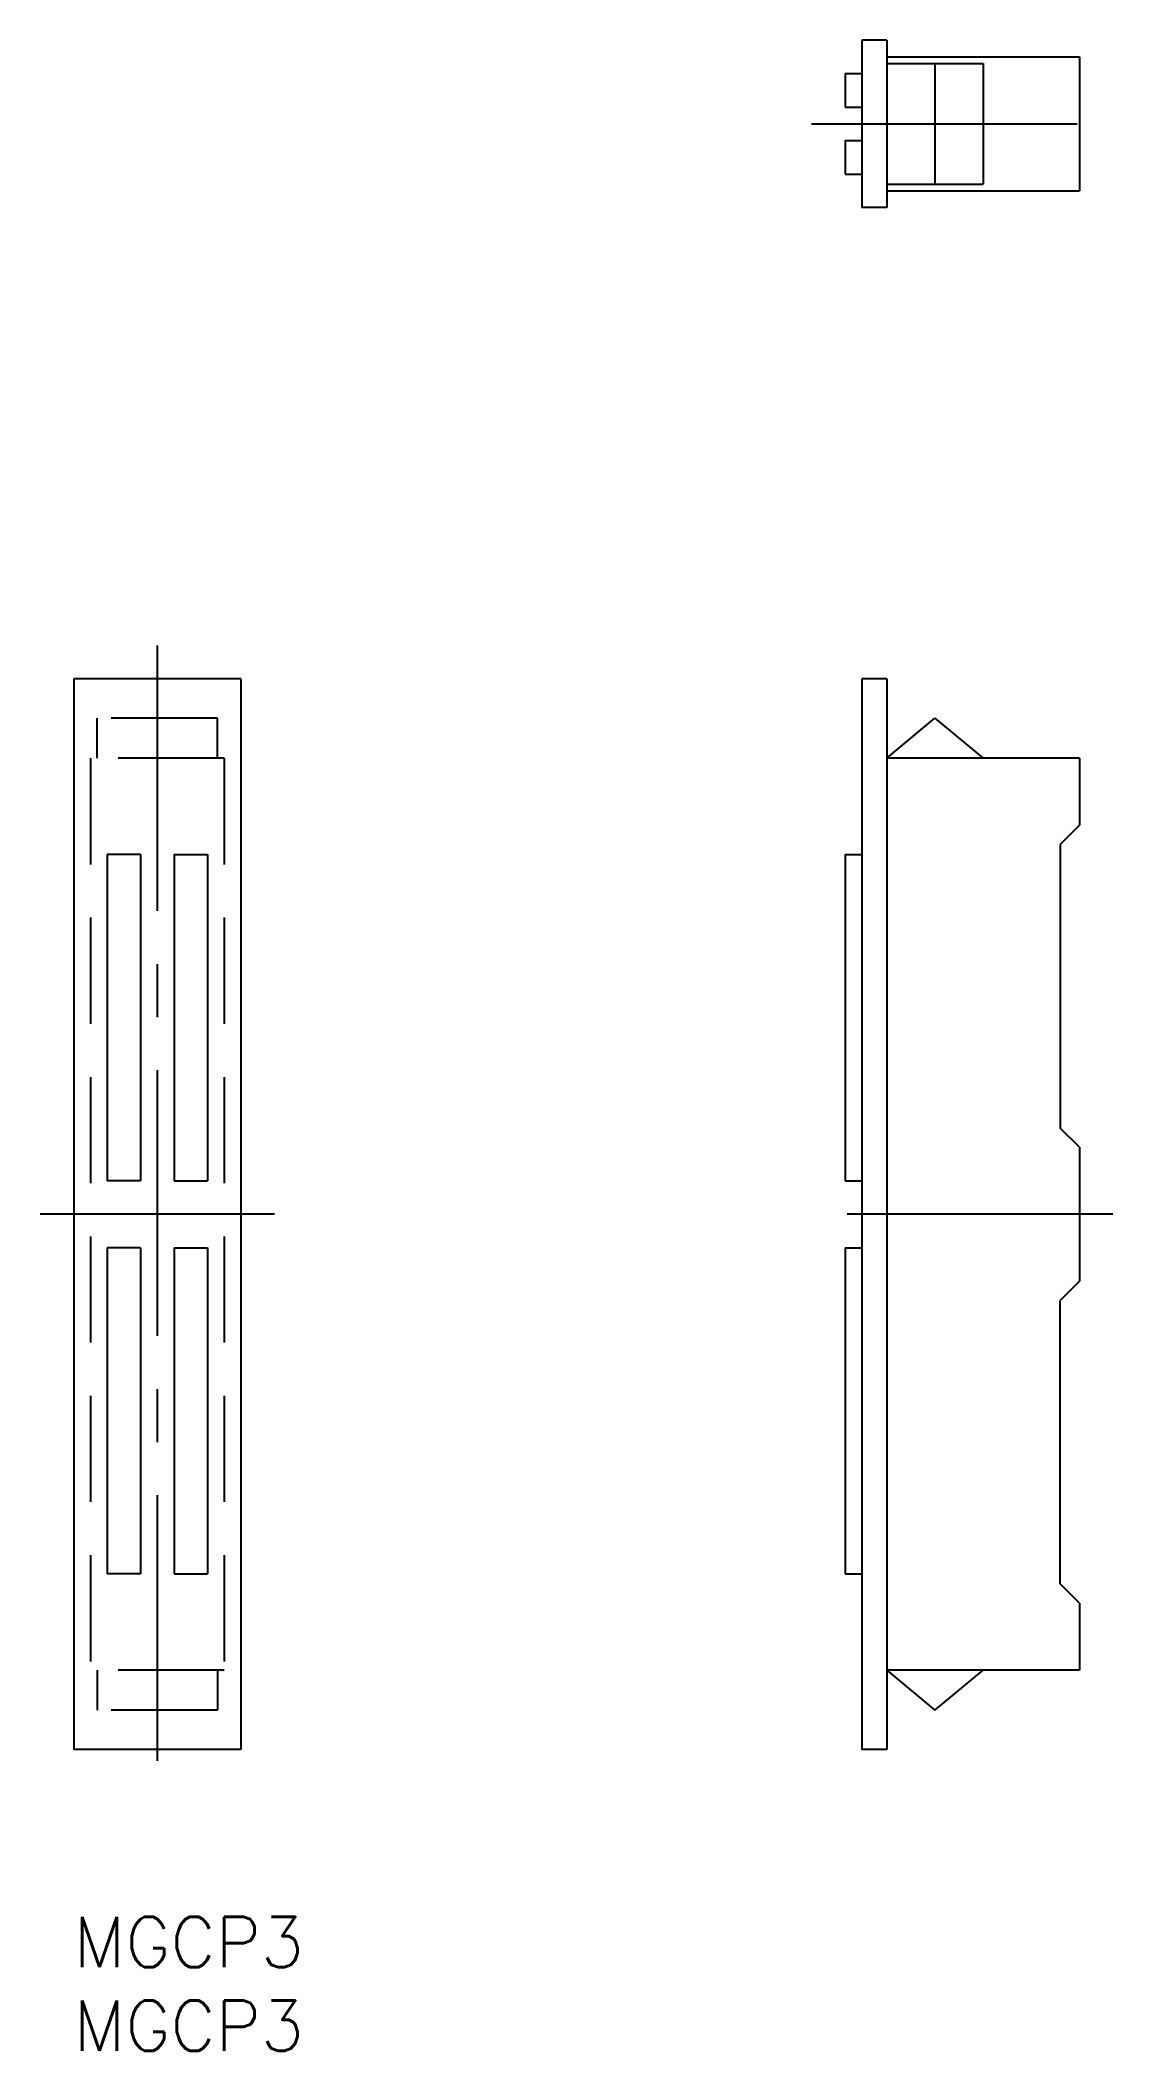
# Model space of a CAD drawing. Extents: x -2 to 62, y -8 to 112.
import ezdxf

# ---------------------------------------------------------------- set-up
doc = ezdxf.new("R2010")
doc.units = 0
doc.header["$LTSCALE"] = 0.5
doc.linetypes.add('CENTER', pattern=[50.8, 31.75, -6.35, 6.35, -6.35])
doc.linetypes.add('DASHED', pattern=[19.05, 12.7, -6.35])
for name, color, linetype in [('MSM_CENTER', 1, 'CENTER'), ('MSM_CONTINUOUS', 7, 'CONTINUOUS'), ('MSM_DASHED', 4, 'DASHED'), ('MSM_PART_NUMBER', 7, 'CONTINUOUS')]:
    doc.layers.add(name, color=color, linetype=linetype)
doc.styles.get("Standard").update_dxf_attribs({"font": 'txt.shx', "height": 3, "bigfont": 'bigfont.shx'})

# ---------------------------------------------------------------- blocks, each defined once
blk = doc.blocks.new('*U18')
at = {"layer": 'MSM_PART_NUMBER'}
blk.add_text('MGCP3', height=3, dxfattribs=at).set_placement((0, -3))
blk = doc.blocks.new('*U19')
at = {"layer": 'MSM_PART_NUMBER'}
blk.add_text('MGCP3', height=3, dxfattribs=at).set_placement((0, -8))

msp = doc.modelspace()

# ---------------------------------------------------------------- linework, layer by layer
at = {"layer": 'MSM_CENTER'}
for p, q in [((44.11, 107.17), (62.11, 107.17)), ((5, 76), (5, 8)), ((12, 42), (-2, 42)), ((62.11, 42), (44.11, 42))]:
    msp.add_line(p, q, dxfattribs=at)
at = {"layer": 'MSM_CONTINUOUS'}
for p, q in [((47.11, 112.17), (47.11, 102.17)), ((48.61, 112.17), (47.11, 112.17)), ((48.61, 112.17), (48.61, 102.17)), ((48.61, 111.17), (60.11, 111.17)), ((48.61, 110.77), (54.36, 110.77)), ((51.48, 110.77), (51.48, 103.57)), ((54.36, 110.77), (54.36, 103.57)), ((60.11, 111.17), (60.11, 103.17)), ((46.11, 110.17), (46.11, 108.17)), ((46.11, 110.17), (47.11, 110.17)), ((46.11, 108.17), (47.11, 108.17)), ((46.11, 106.17), (47.11, 106.17)), ((46.11, 106.17), (46.11, 104.17)), ((46.11, 104.17), (47.11, 104.17)), ((48.61, 103.57), (54.36, 103.57)), ((48.61, 102.17), (47.11, 102.17)), ((48.61, 103.17), (60.11, 103.17)), ((0, 74), (0, 10)), ((10, 74), (0, 74)), ((10, 74), (10, 10)), ((47.11, 74), (47.11, 10)), ((48.61, 74), (47.11, 74)), ((48.61, 74), (48.61, 10)), ((48.61, 69.25), (51.48, 71.65)), ((51.48, 71.65), (54.36, 69.25)), ((60.11, 69.25), (48.61, 69.25)), ((60.11, 69.25), (60.11, 65.25)), ((60.11, 65.25), (58.96, 64.1)), ((58.96, 64.1), (58.96, 47.15)), ((2, 63.5), (2, 44)), ((4, 63.5), (2, 63.5)), ((4, 63.5), (4, 44)), ((6, 63.5), (6, 44)), ((6, 63.5), (8, 63.5)), ((8, 63.5), (8, 44)), ((46.11, 63.5), (46.11, 44)), ((46.11, 63.5), (47.11, 63.5)), ((60.11, 46), (58.96, 47.15)), ((60.11, 46), (60.11, 38)), ((4, 44), (2, 44)), ((6, 44), (8, 44)), ((46.11, 44), (47.11, 44)), ((2, 40), (2, 20.5)), ((4, 40), (2, 40)), ((4, 40), (4, 20.5)), ((6, 40), (6, 20.5)), ((6, 40), (8, 40)), ((8, 40), (8, 20.5)), ((46.11, 40), (46.11, 20.5)), ((46.11, 40), (47.11, 40)), ((60.11, 38), (58.96, 36.85)), ((58.96, 19.9), (58.96, 36.85)), ((4, 20.5), (2, 20.5)), ((6, 20.5), (8, 20.5)), ((46.11, 20.5), (47.11, 20.5)), ((60.11, 18.75), (58.96, 19.9)), ((60.11, 18.75), (60.11, 14.75)), ((60.11, 14.75), (48.61, 14.75)), ((48.61, 14.75), (51.48, 12.35)), ((51.48, 12.35), (54.36, 14.75)), ((10, 10), (0, 10)), ((48.61, 10), (47.11, 10))]:
    msp.add_line(p, q, dxfattribs=at)
at = {"layer": 'MSM_DASHED'}
for p, q in [((1.4, 69.25), (1.4, 71.65)), ((8.6, 71.65), (1.4, 71.65)), ((8.6, 69.25), (8.6, 71.65)), ((1, 69.25), (1, 14.75)), ((9, 69.25), (1, 69.25)), ((9, 69.25), (9, 14.75)), ((9, 14.75), (1, 14.75)), ((1.4, 14.75), (1.4, 12.35)), ((8.6, 14.75), (8.6, 12.35)), ((8.6, 12.35), (1.4, 12.35))]:
    msp.add_line(p, q, dxfattribs=at)

# ---------------------------------------------------------------- block references
at = {"layer": 'MSM_CONTINUOUS'}
for name in ['*U18', '*U19']:
    msp.add_blockref(name, (0, 0), dxfattribs=at)

doc.saveas('drawing.dxf')
